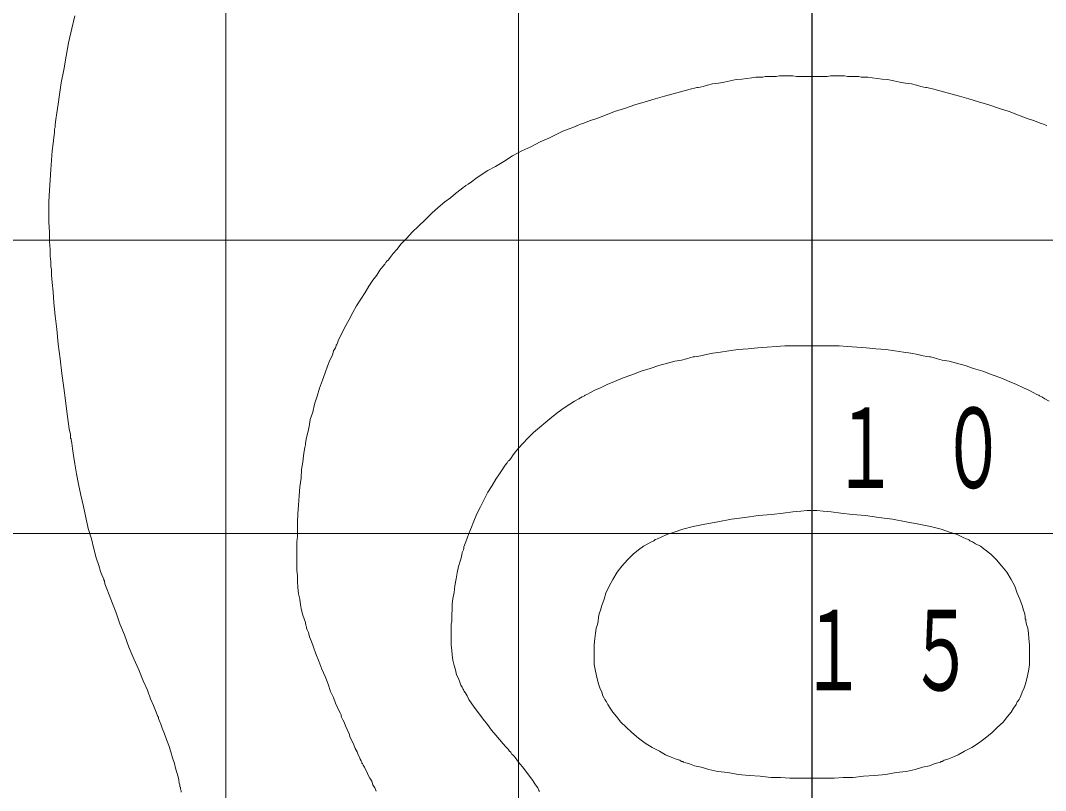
# Model space of a CAD drawing. Units: millimetres on the paper, scale 1:30. Extents: x 1315 to 1680, y -330 to -40.
# Drawn here: x 1597.23 to 1620.58, y -102.32 to -84.78 of the extents above; entities that cross this region are included whole.
import ezdxf

# ---------------------------------------------------------------- set-up
doc = ezdxf.new("R2010")
doc.units = ezdxf.units.MM
doc.layers.add('1_300', color=7, linetype='Continuous', lineweight=13)
doc.styles.add('ＭＳ ゴシック', font='')
doc.styles.get('ＭＳ ゴシック').set_extended_font_data('MS Gothic')

msp = doc.modelspace()

# ---------------------------------------------------------------- linework, layer by layer
at = {"layer": '1_300', "color": 70}
for p, q in [((1601.911, -49.742), (1601.911, -156.53)), ((1608.578, -49.742), (1608.578, -156.53)), ((1568.537, -89.787), (1661.977, -89.787)), ((1568.537, -96.468), (1661.977, -96.468))]:
    msp.add_line(p, q, dxfattribs=at)
at = {"layer": '1_300', "color": 1, "lineweight": 25}
msp.add_line((1615.258, -49.742), (1615.258, -156.53), dxfattribs=at)
at = {"layer": '1_300', "color": 4}
for points in [[(1600.894, -102.361), (1600.894, -102.318), (1600.88, -102.29), (1600.88, -102.263), (1600.88, -102.248), (1600.866, -102.234), (1600.866, -102.192), (1600.852, -102.15), (1600.838, -102.08), (1600.824, -102.01), (1600.796, -101.912), (1600.768, -101.814), (1600.74, -101.702), (1600.698, -101.576), (1600.656, -101.436), (1600.614, -101.296), (1600.558, -101.156), (1600.516, -101.03), (1600.46, -100.904), (1600.432, -100.806), (1600.39, -100.722), (1600.376, -100.68), (1600.376, -100.652), (1600.362, -100.638), (1600.348, -100.596), (1600.306, -100.498), (1600.264, -100.386), (1600.194, -100.232), (1600.124, -100.036), (1600.026, -99.825), (1599.928, -99.573), (1599.816, -99.321), (1599.704, -99.055), (1599.606, -98.775), (1599.494, -98.523), (1599.41, -98.271), (1599.326, -98.061), (1599.256, -97.865), (1599.2, -97.725), (1599.158, -97.613), (1599.144, -97.543), (1599.13, -97.529), (1599.13, -97.501), (1599.102, -97.445), (1599.06, -97.333), (1599.018, -97.193), (1598.961, -97.024), (1598.905, -96.814), (1598.849, -96.59), (1598.779, -96.352), (1598.723, -96.1), (1598.667, -95.848), (1598.611, -95.596), (1598.555, -95.344), (1598.513, -95.106), (1598.471, -94.882), (1598.443, -94.686), (1598.415, -94.531), (1598.401, -94.405), (1598.387, -94.335), (1598.387, -94.307), (1598.373, -94.293), (1598.373, -94.209), (1598.345, -94.083), (1598.317, -93.915), (1598.289, -93.691), (1598.261, -93.439), (1598.219, -93.145), (1598.177, -92.823), (1598.135, -92.487), (1598.093, -92.151), (1598.065, -91.814), (1598.023, -91.506), (1597.995, -91.212), (1597.981, -90.96), (1597.953, -90.75), (1597.939, -90.582), (1597.939, -90.456), (1597.925, -90.386), (1597.925, -90.358), (1597.925, -90.344), (1597.925, -90.274), (1597.911, -90.148), (1597.911, -89.994), (1597.897, -89.812), (1597.897, -89.602), (1597.883, -89.378), (1597.883, -89.139), (1597.883, -88.901), (1597.897, -88.649), (1597.911, -88.411), (1597.925, -88.173), (1597.939, -87.963), (1597.953, -87.753), (1597.981, -87.585), (1597.995, -87.445), (1598.009, -87.333), (1598.009, -87.263), (1598.009, -87.249), (1598.023, -87.221), (1598.023, -87.151), (1598.037, -87.039), (1598.065, -86.885), (1598.093, -86.689), (1598.121, -86.464), (1598.163, -86.198), (1598.219, -85.904), (1598.275, -85.596), (1598.331, -85.288), (1598.401, -84.966), (1598.471, -84.672)], [(1605.334, -102.333), (1605.306, -102.263), (1605.264, -102.192), (1605.236, -102.108), (1605.194, -102.038), (1605.152, -101.968), (1605.124, -101.898), (1605.096, -101.842), (1605.068, -101.786), (1605.04, -101.744), (1605.026, -101.716), (1605.026, -101.702), (1605.012, -101.702), (1605.012, -101.688), (1605.012, -101.674), (1604.998, -101.646), (1604.97, -101.604), (1604.956, -101.562), (1604.928, -101.506), (1604.9, -101.436), (1604.858, -101.366), (1604.83, -101.282), (1604.788, -101.198), (1604.746, -101.114), (1604.718, -101.03), (1604.676, -100.932), (1604.634, -100.848), (1604.606, -100.764), (1604.578, -100.708), (1604.55, -100.652), (1604.536, -100.624), (1604.536, -100.61), (1604.536, -100.596), (1604.522, -100.568), (1604.494, -100.512), (1604.452, -100.428), (1604.41, -100.33), (1604.368, -100.204), (1604.298, -100.064), (1604.241, -99.895), (1604.171, -99.727), (1604.101, -99.559), (1604.031, -99.377), (1603.961, -99.209), (1603.905, -99.055), (1603.863, -98.929), (1603.821, -98.817), (1603.793, -98.719), (1603.765, -98.663), (1603.751, -98.621), (1603.751, -98.607), (1603.751, -98.593), (1603.737, -98.565), (1603.723, -98.495), (1603.695, -98.411), (1603.667, -98.327), (1603.639, -98.215), (1603.611, -98.089), (1603.597, -97.963), (1603.569, -97.837), (1603.555, -97.697), (1603.541, -97.557), (1603.541, -97.431), (1603.527, -97.305), (1603.527, -97.193), (1603.527, -97.081), (1603.527, -96.996), (1603.527, -96.926), (1603.527, -96.898), (1603.527, -96.884), (1603.527, -96.87), (1603.527, -96.828), (1603.527, -96.758), (1603.527, -96.66), (1603.541, -96.534), (1603.541, -96.38), (1603.541, -96.212), (1603.555, -96.016), (1603.569, -95.82), (1603.583, -95.61), (1603.597, -95.4), (1603.625, -95.204), (1603.639, -95.008), (1603.667, -94.84), (1603.681, -94.7), (1603.695, -94.588), (1603.709, -94.504), (1603.723, -94.447), (1603.723, -94.433), (1603.723, -94.419), (1603.737, -94.363), (1603.751, -94.279), (1603.779, -94.167), (1603.807, -94.027), (1603.835, -93.873), (1603.891, -93.705), (1603.933, -93.523), (1603.989, -93.341), (1604.045, -93.159), (1604.115, -92.977), (1604.171, -92.809), (1604.227, -92.655), (1604.284, -92.515), (1604.339, -92.403), (1604.368, -92.305), (1604.41, -92.235), (1604.424, -92.193), (1604.424, -92.179), (1604.438, -92.165), (1604.452, -92.123), (1604.48, -92.053), (1604.522, -91.968), (1604.578, -91.856), (1604.648, -91.73), (1604.718, -91.59), (1604.802, -91.436), (1604.886, -91.282), (1604.984, -91.128), (1605.082, -90.974), (1605.166, -90.834), (1605.264, -90.694), (1605.348, -90.582), (1605.418, -90.47), (1605.488, -90.386), (1605.53, -90.33), (1605.558, -90.288), (1605.572, -90.288), (1605.572, -90.274), (1605.614, -90.232), (1605.656, -90.176), (1605.726, -90.092), (1605.81, -89.994), (1605.908, -89.868), (1606.034, -89.742), (1606.16, -89.602), (1606.3, -89.462), (1606.454, -89.321), (1606.608, -89.167), (1606.748, -89.041), (1606.902, -88.915), (1607.029, -88.817), (1607.141, -88.719), (1607.239, -88.649), (1607.309, -88.593), (1607.351, -88.565), (1607.365, -88.551), (1607.379, -88.537), (1607.435, -88.509), (1607.505, -88.453), (1607.603, -88.383), (1607.729, -88.299), (1607.883, -88.201), (1608.051, -88.103), (1608.247, -87.991), (1608.443, -87.865), (1608.653, -87.753), (1608.863, -87.655), (1609.073, -87.543), (1609.269, -87.459), (1609.438, -87.375), (1609.591, -87.305), (1609.732, -87.249), (1609.816, -87.221), (1609.872, -87.193), (1609.9, -87.179), (1609.914, -87.179), (1609.97, -87.151), (1610.068, -87.123), (1610.194, -87.067), (1610.362, -87.011), (1610.558, -86.941), (1610.768, -86.857), (1610.992, -86.787), (1611.23, -86.703), (1611.468, -86.632), (1611.692, -86.562), (1611.902, -86.506), (1612.099, -86.45), (1612.267, -86.408), (1612.407, -86.366), (1612.519, -86.338), (1612.589, -86.324), (1612.645, -86.31), (1612.659, -86.31), (1612.673, -86.31), (1612.715, -86.296), (1612.785, -86.282), (1612.883, -86.254), (1612.995, -86.226), (1613.135, -86.212), (1613.261, -86.184), (1613.401, -86.156), (1613.541, -86.128), (1613.667, -86.114), (1613.779, -86.1), (1613.891, -86.086), (1613.989, -86.072), (1614.073, -86.072), (1614.143, -86.072), (1614.199, -86.058), (1614.241, -86.058), (1614.255, -86.058), (1614.269, -86.058), (1614.297, -86.058), (1614.339, -86.058), (1614.381, -86.058), (1614.451, -86.058), (1614.521, -86.044), (1614.591, -86.044), (1614.675, -86.044), (1614.76, -86.044), (1614.83, -86.044), (1614.913, -86.058), (1614.984, -86.058), (1615.054, -86.058), (1615.11, -86.058), (1615.166, -86.058), (1615.208, -86.058), (1615.236, -86.058), (1615.264, -86.058), (1615.292, -86.058), (1615.32, -86.058), (1615.362, -86.058), (1615.418, -86.058), (1615.474, -86.058), (1615.544, -86.058), (1615.614, -86.058), (1615.684, -86.044), (1615.768, -86.044), (1615.852, -86.044), (1615.936, -86.044), (1616.006, -86.044), (1616.076, -86.058), (1616.146, -86.058), (1616.188, -86.058), (1616.23, -86.058), (1616.258, -86.058), (1616.272, -86.058), (1616.286, -86.058), (1616.328, -86.058), (1616.384, -86.072), (1616.454, -86.072), (1616.538, -86.072), (1616.636, -86.086), (1616.748, -86.1), (1616.86, -86.114), (1616.986, -86.128), (1617.126, -86.156), (1617.266, -86.184), (1617.392, -86.212), (1617.533, -86.226), (1617.645, -86.254), (1617.743, -86.282), (1617.813, -86.296), (1617.855, -86.31), (1617.869, -86.31), (1617.883, -86.31), (1617.939, -86.324), (1618.009, -86.338), (1618.121, -86.366), (1618.261, -86.408), (1618.429, -86.45), (1618.625, -86.506), (1618.835, -86.562), (1619.059, -86.632), (1619.297, -86.703), (1619.535, -86.787), (1619.759, -86.857), (1619.969, -86.941), (1620.165, -87.011), (1620.334, -87.067), (1620.46, -87.123), (1620.558, -87.151), (1620.614, -87.179)], [(1609.059, -102.346), (1609.045, -102.318), (1609.017, -102.263), (1608.989, -102.22), (1608.947, -102.165), (1608.905, -102.094), (1608.849, -102.024), (1608.793, -101.94), (1608.737, -101.87), (1608.681, -101.786), (1608.611, -101.716), (1608.555, -101.646), (1608.513, -101.576), (1608.471, -101.534), (1608.429, -101.492), (1608.415, -101.464), (1608.401, -101.464), (1608.401, -101.45), (1608.373, -101.422), (1608.345, -101.38), (1608.289, -101.324), (1608.233, -101.254), (1608.149, -101.156), (1608.065, -101.058), (1607.967, -100.946), (1607.869, -100.82), (1607.771, -100.694), (1607.687, -100.582), (1607.589, -100.456), (1607.519, -100.344), (1607.449, -100.246), (1607.407, -100.162), (1607.365, -100.092), (1607.337, -100.05), (1607.323, -100.022), (1607.309, -100.008), (1607.309, -99.994), (1607.295, -99.966), (1607.267, -99.924), (1607.239, -99.854), (1607.211, -99.77), (1607.169, -99.685), (1607.141, -99.573), (1607.113, -99.475), (1607.085, -99.349), (1607.071, -99.237), (1607.057, -99.125), (1607.043, -99.013), (1607.043, -98.915), (1607.043, -98.817), (1607.043, -98.733), (1607.043, -98.663), (1607.043, -98.607), (1607.043, -98.579), (1607.043, -98.565), (1607.043, -98.523), (1607.057, -98.481), (1607.057, -98.397), (1607.057, -98.313), (1607.071, -98.201), (1607.071, -98.075), (1607.085, -97.949), (1607.113, -97.809), (1607.127, -97.655), (1607.155, -97.501), (1607.183, -97.361), (1607.211, -97.22), (1607.253, -97.094), (1607.281, -96.996), (1607.295, -96.898), (1607.323, -96.842), (1607.337, -96.8), (1607.337, -96.786), (1607.337, -96.772), (1607.351, -96.73), (1607.379, -96.66), (1607.407, -96.576), (1607.449, -96.464), (1607.505, -96.324), (1607.561, -96.184), (1607.631, -96.016), (1607.715, -95.862), (1607.799, -95.694), (1607.883, -95.526), (1607.981, -95.372), (1608.065, -95.232), (1608.149, -95.106), (1608.219, -94.994), (1608.275, -94.91), (1608.317, -94.854), (1608.345, -94.812), (1608.359, -94.812), (1608.373, -94.798), (1608.401, -94.756), (1608.443, -94.7), (1608.499, -94.616), (1608.583, -94.518), (1608.681, -94.419), (1608.793, -94.293), (1608.919, -94.167), (1609.059, -94.055), (1609.199, -93.929), (1609.339, -93.817), (1609.479, -93.705), (1609.62, -93.607), (1609.746, -93.523), (1609.858, -93.453), (1609.956, -93.397), (1610.026, -93.355), (1610.068, -93.341), (1610.082, -93.327), (1610.096, -93.313), (1610.138, -93.299), (1610.222, -93.257), (1610.32, -93.201), (1610.446, -93.145), (1610.6, -93.075), (1610.768, -93.005), (1610.964, -92.921), (1611.16, -92.851), (1611.37, -92.767), (1611.58, -92.711), (1611.776, -92.641), (1611.972, -92.585), (1612.14, -92.543), (1612.295, -92.515), (1612.407, -92.487), (1612.505, -92.459), (1612.561, -92.445), (1612.575, -92.445), (1612.589, -92.445), (1612.645, -92.431), (1612.729, -92.417), (1612.855, -92.389), (1613.009, -92.361), (1613.177, -92.333), (1613.373, -92.305), (1613.583, -92.277), (1613.807, -92.263), (1614.031, -92.235), (1614.241, -92.221), (1614.451, -92.207), (1614.647, -92.193), (1614.83, -92.193), (1614.984, -92.193), (1615.096, -92.193), (1615.194, -92.193), (1615.25, -92.193), (1615.264, -92.193), (1615.278, -92.193), (1615.334, -92.193), (1615.432, -92.193), (1615.544, -92.193), (1615.698, -92.193), (1615.88, -92.193), (1616.076, -92.207), (1616.286, -92.221), (1616.496, -92.235), (1616.72, -92.263), (1616.944, -92.277), (1617.154, -92.305), (1617.351, -92.333), (1617.519, -92.361), (1617.673, -92.389), (1617.799, -92.417), (1617.883, -92.431), (1617.939, -92.445), (1617.953, -92.445), (1617.967, -92.445), (1618.023, -92.459), (1618.121, -92.487), (1618.233, -92.515), (1618.387, -92.543), (1618.555, -92.585), (1618.751, -92.641), (1618.947, -92.711), (1619.157, -92.767), (1619.367, -92.851), (1619.563, -92.921), (1619.759, -93.005), (1619.927, -93.075), (1620.082, -93.145), (1620.208, -93.201), (1620.306, -93.257), (1620.39, -93.299), (1620.432, -93.313), (1620.446, -93.327), (1620.46, -93.341), (1620.502, -93.355), (1620.572, -93.397), (1620.67, -93.453)]]:
    msp.add_lwpolyline(points, dxfattribs=at)
msp.add_lwpolyline([(1615.264, -95.932), (1615.292, -95.946), (1615.376, -95.946), (1615.516, -95.96), (1615.698, -95.974), (1615.922, -96.002), (1616.188, -96.03), (1616.482, -96.058), (1616.79, -96.1), (1617.098, -96.142), (1617.407, -96.198), (1617.701, -96.254), (1617.967, -96.31), (1618.205, -96.366), (1618.401, -96.436), (1618.569, -96.492), (1618.695, -96.548), (1618.779, -96.59), (1618.835, -96.604), (1618.849, -96.618), (1618.863, -96.632), (1618.919, -96.66), (1618.989, -96.702), (1619.101, -96.758), (1619.213, -96.842), (1619.339, -96.94), (1619.465, -97.066), (1619.591, -97.207), (1619.703, -97.347), (1619.801, -97.515), (1619.886, -97.669), (1619.941, -97.823), (1619.997, -97.963), (1620.054, -98.103), (1620.082, -98.215), (1620.11, -98.299), (1620.124, -98.369), (1620.124, -98.411), (1620.137, -98.425), (1620.137, -98.439), (1620.137, -98.467), (1620.152, -98.537), (1620.18, -98.621), (1620.194, -98.733), (1620.208, -98.859), (1620.222, -98.999), (1620.222, -99.153), (1620.222, -99.293), (1620.222, -99.447), (1620.194, -99.601), (1620.165, -99.741), (1620.137, -99.868), (1620.095, -99.98), (1620.054, -100.078), (1620.026, -100.162), (1619.997, -100.218), (1619.984, -100.246), (1619.969, -100.26), (1619.969, -100.274), (1619.941, -100.302), (1619.913, -100.358), (1619.858, -100.442), (1619.801, -100.54), (1619.717, -100.638), (1619.619, -100.764), (1619.493, -100.876), (1619.367, -101.002), (1619.213, -101.128), (1619.059, -101.24), (1618.905, -101.338), (1618.737, -101.422), (1618.597, -101.506), (1618.471, -101.562), (1618.359, -101.604), (1618.275, -101.632), (1618.233, -101.66), (1618.205, -101.66), (1618.191, -101.674), (1618.135, -101.688), (1618.051, -101.716), (1617.939, -101.758), (1617.785, -101.786), (1617.617, -101.842), (1617.407, -101.884), (1617.183, -101.912), (1616.944, -101.954), (1616.692, -101.982), (1616.44, -101.996), (1616.202, -102.024), (1615.978, -102.024), (1615.768, -102.038), (1615.6, -102.038), (1615.46, -102.038), (1615.348, -102.038), (1615.292, -102.038), (1615.264, -102.038), (1615.236, -102.038), (1615.18, -102.038), (1615.068, -102.038), (1614.928, -102.038), (1614.76, -102.038), (1614.549, -102.024), (1614.325, -102.024), (1614.087, -101.996), (1613.835, -101.982), (1613.583, -101.954), (1613.345, -101.912), (1613.121, -101.884), (1612.911, -101.842), (1612.743, -101.786), (1612.589, -101.758), (1612.477, -101.716), (1612.393, -101.688), (1612.336, -101.674), (1612.323, -101.66), (1612.295, -101.66), (1612.253, -101.632), (1612.168, -101.604), (1612.057, -101.562), (1611.931, -101.506), (1611.79, -101.422), (1611.622, -101.338), (1611.468, -101.24), (1611.314, -101.128), (1611.16, -101.002), (1611.034, -100.876), (1610.908, -100.764), (1610.81, -100.638), (1610.726, -100.54), (1610.67, -100.442), (1610.614, -100.358), (1610.586, -100.302), (1610.558, -100.274), (1610.558, -100.26), (1610.544, -100.246), (1610.53, -100.218), (1610.502, -100.162), (1610.474, -100.078), (1610.432, -99.98), (1610.39, -99.868), (1610.362, -99.741), (1610.334, -99.601), (1610.306, -99.447), (1610.306, -99.293), (1610.306, -99.153), (1610.306, -98.999), (1610.32, -98.859), (1610.334, -98.733), (1610.348, -98.621), (1610.376, -98.537), (1610.39, -98.467), (1610.39, -98.439), (1610.39, -98.425), (1610.404, -98.411), (1610.404, -98.369), (1610.418, -98.299), (1610.446, -98.215), (1610.474, -98.103), (1610.53, -97.963), (1610.572, -97.823), (1610.642, -97.669), (1610.726, -97.515), (1610.824, -97.347), (1610.936, -97.207), (1611.062, -97.066), (1611.188, -96.94), (1611.314, -96.842), (1611.426, -96.758), (1611.524, -96.702), (1611.608, -96.66), (1611.664, -96.632), (1611.678, -96.618), (1611.692, -96.604), (1611.748, -96.59), (1611.832, -96.548), (1611.959, -96.492), (1612.127, -96.436), (1612.323, -96.366), (1612.561, -96.31), (1612.827, -96.254), (1613.121, -96.198), (1613.429, -96.142), (1613.737, -96.1), (1614.045, -96.058), (1614.339, -96.03), (1614.606, -96.002), (1614.83, -95.974), (1615.011, -95.96), (1615.152, -95.946), (1615.236, -95.946)], close=True, dxfattribs=at)

# ---------------------------------------------------------------- texts
at = {"layer": '1_300', "char_height": 1.833, "attachment_point": 4, "style": 'ＭＳ ゴシック'}
for s, insert in [('\\T1.64;\\W0.6;１０', (1615.73, -94.528)), ('\\T1.64;\\W0.6;１５', (1614.998, -99.141))]:
    msp.add_mtext(s, dxfattribs=dict(at, insert=insert))

doc.saveas('drawing.dxf')
